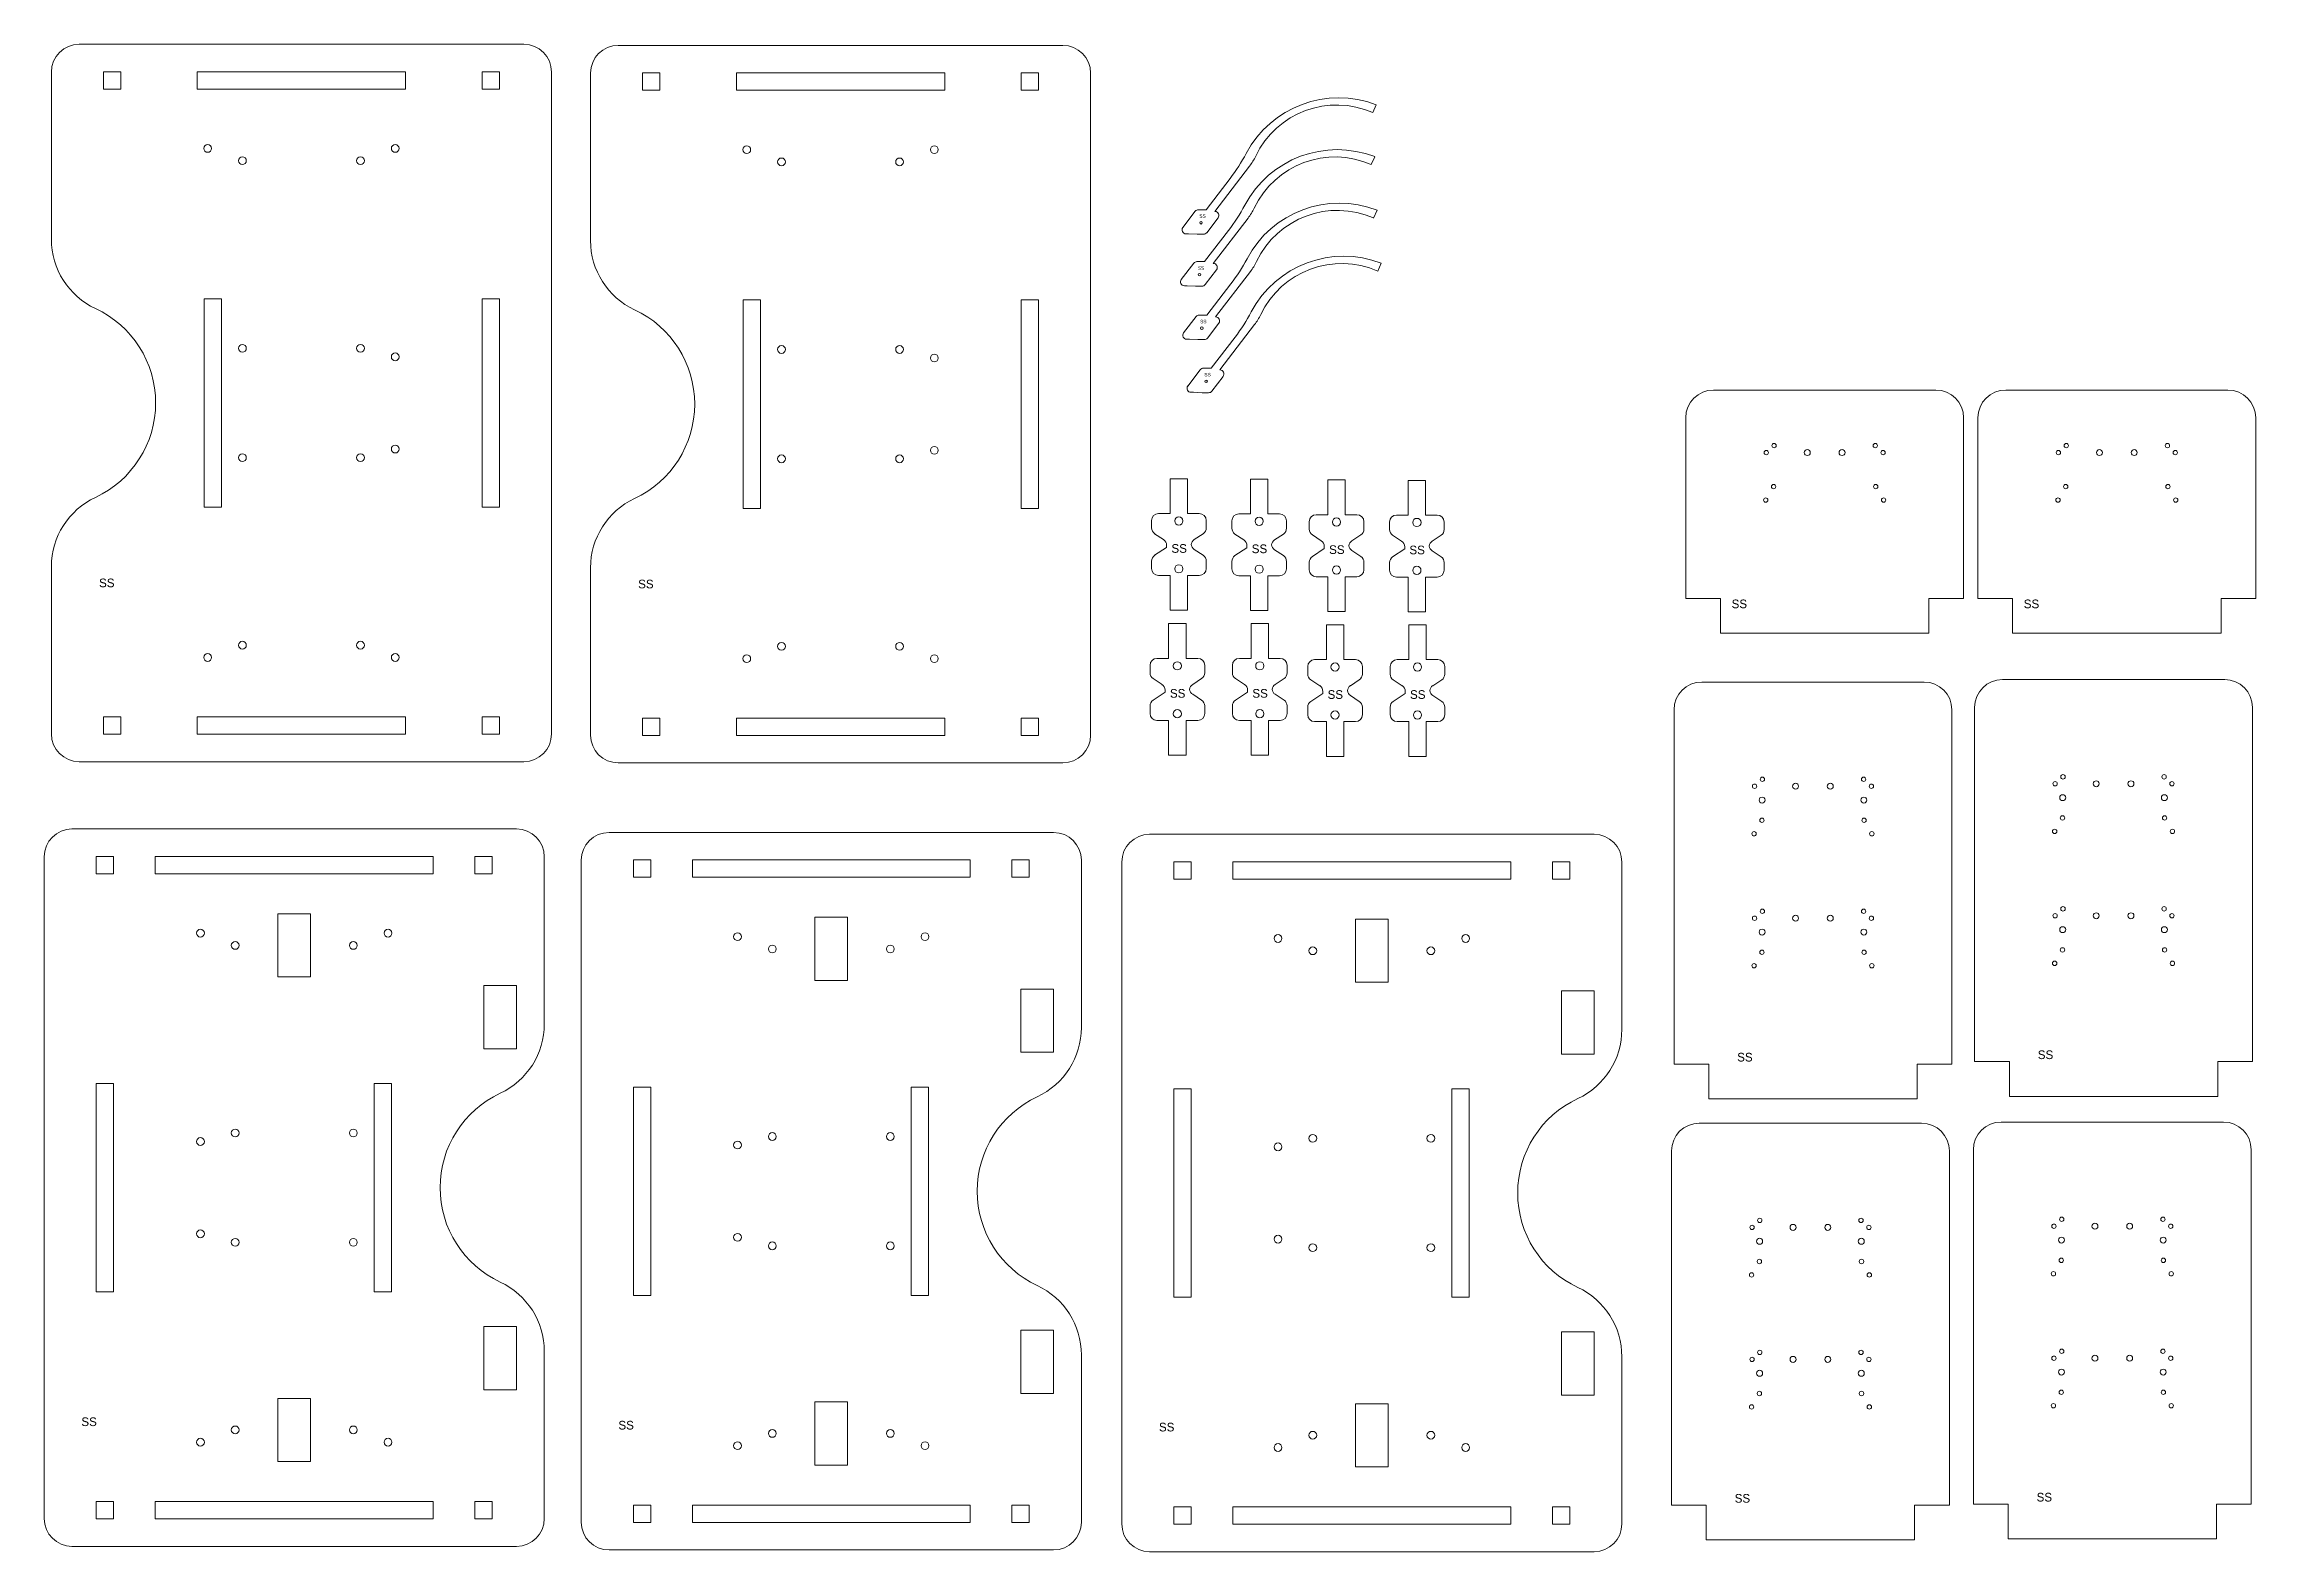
# Model space of a CAD drawing. Header units: inches. Extents: x -7.7 to 24.1, y 0 to 21.7.
import ezdxf

# ---------------------------------------------------------------- set-up
doc = ezdxf.new("R2010")
doc.units = ezdxf.units.IN
doc.header["$MEASUREMENT"] = 0

msp = doc.modelspace()

# ---------------------------------------------------------------- linework, layer by layer
at = {"color": 1, "linetype": 'Continuous', "lineweight": 5}
for p, q in [((-7.228, 21.675), (-0.828, 21.675)), ((0.533, 21.658), (6.933, 21.658)), ((-7.628, 18.867), (-7.628, 21.275)), ((-6.878, 21.28), (-6.628, 21.28)), ((-6.878, 21.03), (-6.878, 21.28)), ((-6.628, 21.03), (-6.878, 21.03)), ((-6.628, 21.28), (-6.628, 21.03)), ((-5.528, 21.28), (-2.528, 21.28)), ((-5.528, 21.03), (-5.528, 21.28)), ((-2.528, 21.03), (-5.528, 21.03)), ((-2.528, 21.28), (-2.528, 21.03)), ((-1.428, 21.28), (-1.178, 21.28)), ((-1.428, 21.03), (-1.428, 21.28)), ((-1.178, 21.03), (-1.428, 21.03)), ((-1.178, 21.28), (-1.178, 21.03)), ((-0.428, 21.275), (-0.428, 11.747)), ((0.133, 18.85), (0.133, 21.258)), ((0.883, 21.263), (1.133, 21.263)), ((0.883, 21.013), (0.883, 21.263)), ((1.133, 21.263), (1.133, 21.013)), ((2.233, 21.263), (5.233, 21.263)), ((2.233, 21.013), (2.233, 21.263)), ((5.233, 21.263), (5.233, 21.013)), ((6.333, 21.263), (6.583, 21.263)), ((6.333, 21.013), (6.333, 21.263)), ((6.583, 21.263), (6.583, 21.013)), ((7.333, 21.258), (7.333, 11.73)), ((1.133, 21.013), (0.883, 21.013)), ((5.233, 21.013), (2.233, 21.013)), ((6.583, 21.013), (6.333, 21.013)), ((11.397, 20.691), (11.446, 20.804)), ((9.341, 19.742), (8.997, 19.293)), ((9.121, 19.267), (9.622, 19.921)), ((11.375, 19.943), (11.424, 20.056)), ((8.841, 19.271), (8.661, 19.037)), ((8.997, 19.293), (8.886, 19.293)), ((9.005, 18.962), (9.168, 19.176)), ((9.098, 18.52), (9.6, 19.173)), ((9.123, 19.267), (9.121, 19.267)), ((11.408, 19.173), (11.457, 19.287)), ((8.706, 18.945), (8.744, 18.945)), ((8.744, 18.945), (8.866, 18.94)), ((8.866, 18.94), (8.959, 18.94)), ((9.319, 18.994), (8.975, 18.546)), ((8.818, 18.524), (8.639, 18.289)), ((8.975, 18.546), (8.864, 18.546)), ((9.101, 18.52), (9.098, 18.52)), ((11.469, 18.409), (11.518, 18.522)), ((8.684, 18.198), (8.722, 18.198)), ((8.722, 18.198), (8.844, 18.192)), ((8.844, 18.192), (8.937, 18.192)), ((8.982, 18.215), (9.146, 18.428)), ((9.352, 18.224), (9.008, 17.776)), ((9.132, 17.75), (9.633, 18.403)), ((-5.428, 18.011), (-5.178, 18.011)), ((-5.428, 15.011), (-5.428, 18.011)), ((-5.178, 18.011), (-5.178, 15.011)), ((-1.428, 18.011), (-1.178, 18.011)), ((-1.428, 15.011), (-1.428, 18.011)), ((-1.178, 18.011), (-1.178, 15.011)), ((2.333, 17.994), (2.583, 17.994)), ((2.333, 14.994), (2.333, 17.994)), ((2.583, 17.994), (2.583, 14.994)), ((6.333, 17.994), (6.583, 17.994)), ((6.333, 14.994), (6.333, 17.994)), ((6.583, 17.994), (6.583, 14.994)), ((8.852, 17.754), (8.672, 17.519)), ((9.008, 17.776), (8.897, 17.776)), ((9.016, 17.445), (9.179, 17.658)), ((9.134, 17.75), (9.132, 17.75)), ((9.193, 16.986), (9.694, 17.639)), ((8.717, 17.428), (8.755, 17.428)), ((8.755, 17.428), (8.877, 17.423)), ((8.877, 17.423), (8.971, 17.423)), ((9.413, 17.46), (9.069, 17.012)), ((8.913, 16.99), (8.733, 16.755)), ((9.069, 17.012), (8.958, 17.012)), ((9.077, 16.681), (9.241, 16.894)), ((9.195, 16.986), (9.193, 16.986)), ((8.779, 16.664), (8.816, 16.664)), ((8.816, 16.664), (8.938, 16.658)), ((8.938, 16.658), (9.032, 16.658)), ((19.502, 16.697), (16.302, 16.697)), ((23.708, 16.697), (20.508, 16.697)), ((15.902, 16.297), (15.902, 13.697)), ((19.902, 13.697), (19.902, 16.297)), ((20.108, 16.297), (20.108, 13.697)), ((24.108, 13.697), (24.108, 16.297)), ((8.479, 15.42), (8.479, 14.92)), ((8.729, 15.42), (8.479, 15.42)), ((8.729, 14.92), (8.729, 15.42)), ((9.635, 15.415), (9.635, 14.915)), ((9.885, 15.415), (9.635, 15.415)), ((9.885, 14.915), (9.885, 15.415)), ((10.749, 15.402), (10.749, 14.902)), ((10.999, 15.402), (10.749, 15.402)), ((10.999, 14.902), (10.999, 15.402)), ((11.906, 15.397), (11.906, 14.897)), ((12.156, 15.397), (11.906, 15.397)), ((12.156, 14.897), (12.156, 15.397)), ((-5.178, 15.011), (-5.428, 15.011)), ((-1.178, 15.011), (-1.428, 15.011)), ((2.583, 14.994), (2.333, 14.994)), ((6.583, 14.994), (6.333, 14.994)), ((8.211, 14.82), (8.211, 14.712)), ((8.479, 14.92), (8.311, 14.92)), ((8.898, 14.92), (8.729, 14.92)), ((8.998, 14.712), (8.998, 14.82)), ((9.367, 14.815), (9.367, 14.707)), ((9.635, 14.915), (9.467, 14.915)), ((10.054, 14.915), (9.885, 14.915)), ((10.154, 14.707), (10.154, 14.815)), ((10.481, 14.802), (10.481, 14.695)), ((10.749, 14.902), (10.581, 14.902)), ((11.168, 14.902), (10.999, 14.902)), ((11.268, 14.695), (11.268, 14.802)), ((11.637, 14.797), (11.637, 14.69)), ((11.906, 14.897), (11.737, 14.897)), ((12.324, 14.897), (12.156, 14.897)), ((12.424, 14.69), (12.424, 14.797)), ((8.255, 14.629), (8.383, 14.544)), ((8.428, 14.432), (8.255, 14.318)), ((8.428, 14.461), (8.428, 14.432)), ((8.825, 14.544), (8.953, 14.629)), ((8.953, 14.318), (8.825, 14.403)), ((9.412, 14.624), (9.54, 14.539)), ((9.584, 14.427), (9.412, 14.313)), ((9.584, 14.456), (9.584, 14.427)), ((9.981, 14.539), (10.109, 14.624)), ((10.109, 14.313), (9.981, 14.398)), ((10.526, 14.612), (10.654, 14.527)), ((10.698, 14.415), (10.526, 14.301)), ((10.698, 14.444), (10.698, 14.415)), ((11.095, 14.527), (11.223, 14.612)), ((11.223, 14.301), (11.095, 14.385)), ((11.682, 14.607), (11.81, 14.522)), ((11.855, 14.41), (11.682, 14.296)), ((11.855, 14.439), (11.855, 14.41)), ((12.252, 14.522), (12.38, 14.607)), ((12.38, 14.296), (12.252, 14.38)), ((-7.628, 11.747), (-7.628, 14.155)), ((0.133, 11.73), (0.133, 14.138)), ((8.211, 14.235), (8.211, 14.127)), ((8.311, 14.027), (8.479, 14.027)), ((8.479, 14.027), (8.479, 13.527)), ((8.729, 14.027), (8.898, 14.027)), ((8.729, 13.527), (8.729, 14.027)), ((8.998, 14.127), (8.998, 14.235)), ((9.367, 14.23), (9.367, 14.122)), ((9.467, 14.022), (9.635, 14.022)), ((9.635, 14.022), (9.635, 13.522)), ((9.885, 14.022), (10.054, 14.022)), ((9.885, 13.522), (9.885, 14.022)), ((10.154, 14.122), (10.154, 14.23)), ((10.481, 14.217), (10.481, 14.11)), ((10.581, 14.01), (10.749, 14.01)), ((10.749, 14.01), (10.749, 13.51)), ((10.999, 14.01), (11.168, 14.01)), ((10.999, 13.51), (10.999, 14.01)), ((11.268, 14.11), (11.268, 14.217)), ((11.637, 14.212), (11.637, 14.105)), ((12.424, 14.105), (12.424, 14.212)), ((11.737, 14.005), (11.906, 14.005)), ((11.906, 14.005), (11.906, 13.505)), ((12.156, 14.005), (12.324, 14.005)), ((12.156, 13.505), (12.156, 14.005)), ((15.902, 13.697), (16.402, 13.697)), ((16.402, 13.697), (16.402, 13.197)), ((19.402, 13.697), (19.902, 13.697)), ((19.402, 13.197), (19.402, 13.697)), ((20.108, 13.697), (20.608, 13.697)), ((20.608, 13.697), (20.608, 13.197)), ((23.608, 13.697), (24.108, 13.697)), ((23.608, 13.197), (23.608, 13.697)), ((8.479, 13.527), (8.729, 13.527)), ((9.635, 13.522), (9.885, 13.522)), ((10.749, 13.51), (10.999, 13.51)), ((11.906, 13.505), (12.156, 13.505)), ((8.457, 13.334), (8.457, 12.834)), ((8.707, 13.334), (8.457, 13.334)), ((8.707, 12.834), (8.707, 13.334)), ((9.644, 13.334), (9.644, 12.834)), ((9.894, 13.334), (9.644, 13.334)), ((9.894, 12.834), (9.894, 13.334)), ((10.728, 13.316), (10.728, 12.816)), ((10.978, 13.316), (10.728, 13.316)), ((10.978, 12.816), (10.978, 13.316)), ((11.914, 13.316), (11.914, 12.816)), ((12.164, 13.316), (11.914, 13.316)), ((12.164, 12.816), (12.164, 13.316)), ((16.402, 13.197), (19.402, 13.197)), ((20.608, 13.197), (23.608, 13.197)), ((8.457, 12.834), (8.289, 12.834)), ((8.876, 12.834), (8.707, 12.834)), ((9.644, 12.834), (9.475, 12.834)), ((10.063, 12.834), (9.894, 12.834)), ((10.728, 12.816), (10.559, 12.816)), ((11.146, 12.816), (10.978, 12.816)), ((11.914, 12.816), (11.746, 12.816)), ((12.333, 12.816), (12.164, 12.816)), ((8.189, 12.734), (8.189, 12.626)), ((8.233, 12.543), (8.362, 12.458)), ((8.803, 12.458), (8.931, 12.543)), ((8.976, 12.626), (8.976, 12.734)), ((9.375, 12.734), (9.375, 12.626)), ((9.42, 12.543), (9.548, 12.458)), ((9.99, 12.458), (10.118, 12.543)), ((10.163, 12.626), (10.163, 12.734)), ((10.459, 12.716), (10.459, 12.609)), ((10.504, 12.526), (10.632, 12.441)), ((11.073, 12.441), (11.201, 12.526)), ((11.246, 12.609), (11.246, 12.716)), ((11.646, 12.716), (11.646, 12.609)), ((11.69, 12.526), (11.818, 12.441)), ((12.26, 12.441), (12.388, 12.526)), ((12.433, 12.609), (12.433, 12.716)), ((16.133, 12.494), (19.333, 12.494)), ((20.461, 12.529), (23.661, 12.529)), ((8.189, 12.149), (8.189, 12.041)), ((8.406, 12.346), (8.233, 12.232)), ((8.406, 12.375), (8.406, 12.346)), ((8.931, 12.232), (8.803, 12.317)), ((8.976, 12.041), (8.976, 12.149)), ((9.375, 12.149), (9.375, 12.041)), ((9.593, 12.346), (9.42, 12.232)), ((9.593, 12.375), (9.593, 12.346)), ((10.118, 12.232), (9.99, 12.317)), ((10.163, 12.041), (10.163, 12.149)), ((10.459, 12.131), (10.459, 12.024)), ((10.677, 12.329), (10.504, 12.215)), ((10.677, 12.358), (10.677, 12.329)), ((11.201, 12.215), (11.073, 12.299)), ((11.246, 12.024), (11.246, 12.131)), ((11.646, 12.131), (11.646, 12.024)), ((11.863, 12.329), (11.69, 12.215)), ((11.863, 12.358), (11.863, 12.329)), ((12.388, 12.215), (12.26, 12.299)), ((12.433, 12.024), (12.433, 12.131)), ((20.061, 7.029), (20.061, 12.129)), ((24.061, 12.129), (24.061, 7.029)), ((-6.878, 11.992), (-6.628, 11.992)), ((-6.878, 11.742), (-6.878, 11.992)), ((-6.628, 11.992), (-6.628, 11.742)), ((-5.528, 11.992), (-2.528, 11.992)), ((-5.528, 11.742), (-5.528, 11.992)), ((-2.528, 11.992), (-2.528, 11.742)), ((-1.428, 11.992), (-1.178, 11.992)), ((-1.428, 11.742), (-1.428, 11.992)), ((-1.178, 11.992), (-1.178, 11.742)), ((0.883, 11.975), (1.133, 11.975)), ((0.883, 11.725), (0.883, 11.975)), ((1.133, 11.975), (1.133, 11.725)), ((2.233, 11.975), (5.233, 11.975)), ((2.233, 11.725), (2.233, 11.975)), ((5.233, 11.975), (5.233, 11.725)), ((6.333, 11.975), (6.583, 11.975)), ((6.333, 11.725), (6.333, 11.975)), ((6.583, 11.975), (6.583, 11.725)), ((8.289, 11.941), (8.457, 11.941)), ((8.457, 11.941), (8.457, 11.441)), ((8.707, 11.941), (8.876, 11.941)), ((8.707, 11.441), (8.707, 11.941)), ((9.475, 11.941), (9.644, 11.941)), ((9.644, 11.941), (9.644, 11.441)), ((9.894, 11.941), (10.063, 11.941)), ((9.894, 11.441), (9.894, 11.941)), ((10.559, 11.924), (10.728, 11.924)), ((10.728, 11.924), (10.728, 11.424)), ((10.978, 11.924), (11.146, 11.924)), ((10.978, 11.424), (10.978, 11.924)), ((11.746, 11.924), (11.914, 11.924)), ((11.914, 11.924), (11.914, 11.424)), ((12.164, 11.924), (12.333, 11.924)), ((12.164, 11.424), (12.164, 11.924)), ((15.733, 6.994), (15.733, 12.094)), ((19.733, 12.094), (19.733, 6.994)), ((-6.628, 11.742), (-6.878, 11.742)), ((-2.528, 11.742), (-5.528, 11.742)), ((-1.178, 11.742), (-1.428, 11.742)), ((1.133, 11.725), (0.883, 11.725)), ((5.233, 11.725), (2.233, 11.725)), ((6.583, 11.725), (6.333, 11.725)), ((-0.828, 11.347), (-7.228, 11.347)), ((6.933, 11.33), (0.533, 11.33)), ((8.457, 11.441), (8.707, 11.441)), ((9.644, 11.441), (9.894, 11.441)), ((10.728, 11.424), (10.978, 11.424)), ((11.914, 11.424), (12.164, 11.424)), ((-0.932, 10.379), (-7.332, 10.379)), ((6.8, 10.328), (0.4, 10.328)), ((14.582, 10.302), (8.182, 10.302)), ((-7.732, 9.979), (-7.732, 0.451)), ((-6.732, 9.984), (-6.982, 9.984)), ((-6.982, 9.984), (-6.982, 9.734)), ((-6.732, 9.734), (-6.732, 9.984)), ((-2.132, 9.984), (-6.132, 9.984)), ((-6.132, 9.984), (-6.132, 9.734)), ((-2.132, 9.734), (-2.132, 9.984)), ((-1.282, 9.984), (-1.532, 9.984)), ((-1.532, 9.984), (-1.532, 9.734)), ((-1.282, 9.734), (-1.282, 9.984)), ((-0.532, 7.571), (-0.532, 9.979)), ((0, 9.928), (0, 0.4)), ((1, 9.933), (0.75, 9.933)), ((0.75, 9.933), (0.75, 9.683)), ((1, 9.683), (1, 9.933)), ((5.6, 9.933), (1.6, 9.933)), ((1.6, 9.933), (1.6, 9.683)), ((5.6, 9.683), (5.6, 9.933)), ((6.45, 9.933), (6.2, 9.933)), ((6.2, 9.933), (6.2, 9.683)), ((6.45, 9.683), (6.45, 9.933)), ((7.2, 7.52), (7.2, 9.928)), ((7.782, 9.902), (7.782, 0.374)), ((8.782, 9.907), (8.532, 9.907)), ((8.532, 9.907), (8.532, 9.657)), ((8.782, 9.657), (8.782, 9.907)), ((13.382, 9.907), (9.382, 9.907)), ((9.382, 9.907), (9.382, 9.657)), ((13.382, 9.657), (13.382, 9.907)), ((14.232, 9.907), (13.982, 9.907)), ((13.982, 9.907), (13.982, 9.657)), ((14.232, 9.657), (14.232, 9.907)), ((14.982, 7.494), (14.982, 9.902)), ((-6.982, 9.734), (-6.732, 9.734)), ((-6.132, 9.734), (-2.132, 9.734)), ((-1.532, 9.734), (-1.282, 9.734)), ((0.75, 9.683), (1, 9.683)), ((1.6, 9.683), (5.6, 9.683)), ((6.2, 9.683), (6.45, 9.683)), ((8.532, 9.657), (8.782, 9.657)), ((9.382, 9.657), (13.382, 9.657)), ((13.982, 9.657), (14.232, 9.657)), ((-3.897, 9.158), (-4.367, 9.158)), ((-4.367, 9.158), (-4.367, 8.248)), ((-3.897, 8.248), (-3.897, 9.158)), ((3.835, 9.107), (3.365, 9.107)), ((3.365, 9.107), (3.365, 8.197)), ((3.835, 8.197), (3.835, 9.107)), ((11.617, 9.081), (11.147, 9.081)), ((11.147, 9.081), (11.147, 8.171)), ((11.617, 8.171), (11.617, 9.081)), ((-4.367, 8.248), (-3.897, 8.248)), ((-1.402, 8.125), (-1.402, 7.215)), ((-0.932, 8.125), (-1.402, 8.125)), ((-0.932, 7.215), (-0.932, 8.125)), ((3.365, 8.197), (3.835, 8.197)), ((6.33, 8.074), (6.33, 7.164)), ((6.8, 8.074), (6.33, 8.074)), ((6.8, 7.164), (6.8, 8.074)), ((11.147, 8.171), (11.617, 8.171)), ((14.112, 8.048), (14.112, 7.138)), ((14.582, 8.048), (14.112, 8.048)), ((14.582, 7.138), (14.582, 8.048)), ((-1.402, 7.215), (-0.932, 7.215)), ((6.33, 7.164), (6.8, 7.164)), ((14.112, 7.138), (14.582, 7.138)), ((20.561, 7.029), (20.061, 7.029)), ((20.561, 6.529), (20.561, 7.029)), ((24.061, 7.029), (23.561, 7.029)), ((23.561, 7.029), (23.561, 6.529)), ((-6.982, 6.715), (-6.982, 3.715)), ((-6.732, 6.715), (-6.982, 6.715)), ((-6.732, 3.715), (-6.732, 6.715)), ((-2.982, 6.715), (-2.982, 3.715)), ((-2.732, 6.715), (-2.982, 6.715)), ((-2.732, 3.715), (-2.732, 6.715)), ((16.233, 6.994), (15.733, 6.994)), ((16.233, 6.494), (16.233, 6.994)), ((19.733, 6.994), (19.233, 6.994)), ((19.233, 6.994), (19.233, 6.494)), ((0.75, 6.664), (0.75, 3.664)), ((1, 6.664), (0.75, 6.664)), ((1, 3.664), (1, 6.664)), ((4.75, 6.664), (4.75, 3.664)), ((5, 6.664), (4.75, 6.664)), ((5, 3.664), (5, 6.664)), ((8.532, 6.638), (8.532, 3.638)), ((8.782, 6.638), (8.532, 6.638)), ((8.782, 3.638), (8.782, 6.638)), ((12.532, 6.638), (12.532, 3.638)), ((12.782, 6.638), (12.532, 6.638)), ((12.782, 3.638), (12.782, 6.638)), ((19.233, 6.494), (16.233, 6.494)), ((23.561, 6.529), (20.561, 6.529)), ((16.097, 6.143), (19.297, 6.143)), ((20.443, 6.16), (23.643, 6.16)), ((15.697, 0.643), (15.697, 5.743)), ((19.697, 5.743), (19.697, 0.643)), ((20.043, 0.66), (20.043, 5.76)), ((24.043, 5.76), (24.043, 0.66)), ((-6.982, 3.715), (-6.732, 3.715)), ((-2.982, 3.715), (-2.732, 3.715)), ((0.75, 3.664), (1, 3.664)), ((4.75, 3.664), (5, 3.664)), ((8.532, 3.638), (8.782, 3.638)), ((12.532, 3.638), (12.782, 3.638)), ((-1.402, 3.215), (-1.402, 2.305)), ((-0.932, 3.215), (-1.402, 3.215)), ((-0.932, 2.305), (-0.932, 3.215)), ((6.33, 3.164), (6.33, 2.254)), ((6.8, 3.164), (6.33, 3.164)), ((6.8, 2.254), (6.8, 3.164)), ((14.112, 3.138), (14.112, 2.228)), ((14.582, 3.138), (14.112, 3.138)), ((14.582, 2.228), (14.582, 3.138)), ((-0.532, 0.451), (-0.532, 2.859)), ((7.2, 0.4), (7.2, 2.808)), ((14.982, 0.374), (14.982, 2.782)), ((-1.402, 2.305), (-0.932, 2.305)), ((6.33, 2.254), (6.8, 2.254)), ((-4.367, 2.182), (-4.367, 1.272)), ((-3.897, 2.182), (-4.367, 2.182)), ((-3.897, 1.272), (-3.897, 2.182)), ((3.365, 2.131), (3.365, 1.221)), ((3.835, 2.131), (3.365, 2.131)), ((3.835, 1.221), (3.835, 2.131)), ((11.147, 2.105), (11.147, 1.195)), ((11.617, 2.105), (11.147, 2.105)), ((11.617, 1.195), (11.617, 2.105)), ((14.112, 2.228), (14.582, 2.228)), ((-4.367, 1.272), (-3.897, 1.272)), ((3.365, 1.221), (3.835, 1.221)), ((11.147, 1.195), (11.617, 1.195)), ((-6.732, 0.696), (-6.982, 0.696)), ((-6.982, 0.696), (-6.982, 0.446)), ((-6.732, 0.446), (-6.732, 0.696)), ((-2.132, 0.696), (-6.132, 0.696)), ((-6.132, 0.696), (-6.132, 0.446)), ((-2.132, 0.446), (-2.132, 0.696)), ((-1.532, 0.696), (-1.532, 0.446)), ((-1.282, 0.696), (-1.532, 0.696)), ((-1.282, 0.446), (-1.282, 0.696)), ((1, 0.645), (0.75, 0.645)), ((0.75, 0.645), (0.75, 0.395)), ((1, 0.395), (1, 0.645)), ((5.6, 0.645), (1.6, 0.645)), ((1.6, 0.645), (1.6, 0.395)), ((5.6, 0.395), (5.6, 0.645)), ((6.2, 0.645), (6.2, 0.395)), ((6.45, 0.645), (6.2, 0.645)), ((6.45, 0.395), (6.45, 0.645)), ((16.197, 0.643), (15.697, 0.643)), ((16.197, 0.143), (16.197, 0.643)), ((19.697, 0.643), (19.197, 0.643)), ((19.197, 0.643), (19.197, 0.143)), ((20.543, 0.66), (20.043, 0.66)), ((20.543, 0.16), (20.543, 0.66)), ((24.043, 0.66), (23.543, 0.66)), ((23.543, 0.66), (23.543, 0.16)), ((-6.982, 0.446), (-6.732, 0.446)), ((-6.132, 0.446), (-2.132, 0.446)), ((-1.532, 0.446), (-1.282, 0.446)), ((0.75, 0.395), (1, 0.395)), ((1.6, 0.395), (5.6, 0.395)), ((6.2, 0.395), (6.45, 0.395)), ((8.782, 0.619), (8.532, 0.619)), ((8.532, 0.619), (8.532, 0.369)), ((8.532, 0.369), (8.782, 0.369)), ((8.782, 0.369), (8.782, 0.619)), ((13.382, 0.619), (9.382, 0.619)), ((9.382, 0.619), (9.382, 0.369)), ((9.382, 0.369), (13.382, 0.369)), ((13.382, 0.369), (13.382, 0.619)), ((13.982, 0.619), (13.982, 0.369)), ((14.232, 0.619), (13.982, 0.619)), ((13.982, 0.369), (14.232, 0.369)), ((14.232, 0.369), (14.232, 0.619)), ((-7.332, 0.051), (-0.932, 0.051)), ((0.4, 0), (6.8, 0)), ((19.197, 0.143), (16.197, 0.143)), ((23.543, 0.16), (20.543, 0.16)), ((8.182, -0.026), (14.582, -0.026))]:
    msp.add_line(p, q, dxfattribs=at)
for centre, radius in [((-5.378, 20.175), 0.056), ((-2.678, 20.175), 0.056), ((2.383, 20.158), 0.056), ((5.083, 20.158), 0.056), ((-4.878, 19.998), 0.056), ((-3.178, 19.998), 0.056), ((2.883, 19.981), 0.056), ((4.583, 19.981), 0.056), ((8.923, 19.105), 0.018), ((8.901, 18.357), 0.018), ((8.934, 17.587), 0.018), ((-4.878, 17.298), 0.056), ((-3.178, 17.298), 0.056), ((-2.678, 17.175), 0.056), ((2.883, 17.281), 0.056), ((4.583, 17.281), 0.056), ((5.083, 17.158), 0.056), ((8.996, 16.823), 0.018), ((17.173, 15.897), 0.0315), ((18.63, 15.897), 0.0315), ((21.38, 15.897), 0.0315), ((22.837, 15.897), 0.0315), ((-4.878, 15.724), 0.056), ((-3.178, 15.724), 0.056), ((-2.678, 15.847), 0.056), ((2.883, 15.707), 0.056), ((4.583, 15.707), 0.056), ((5.083, 15.83), 0.056), ((17.061, 15.797), 0.0315), ((17.652, 15.797), 0.043), ((18.152, 15.797), 0.043), ((18.743, 15.797), 0.0315), ((21.267, 15.797), 0.0315), ((21.858, 15.797), 0.043), ((22.358, 15.797), 0.043), ((22.949, 15.797), 0.0315), ((17.166, 15.307), 0.0315), ((18.637, 15.307), 0.0315), ((21.373, 15.307), 0.0315), ((22.844, 15.307), 0.0315), ((17.054, 15.113), 0.0315), ((18.75, 15.113), 0.0315), ((21.261, 15.113), 0.0315), ((22.956, 15.113), 0.0315), ((8.604, 14.813), 0.0591), ((9.76, 14.808), 0.0591), ((10.874, 14.796), 0.0591), ((12.031, 14.791), 0.0591), ((8.604, 14.123), 0.059), ((9.76, 14.118), 0.059), ((10.874, 14.106), 0.059), ((12.031, 14.101), 0.059), ((-4.878, 13.024), 0.056), ((-3.178, 13.024), 0.056), ((2.883, 13.007), 0.056), ((4.583, 13.007), 0.056), ((-5.378, 12.847), 0.056), ((-2.678, 12.847), 0.056), ((2.383, 12.83), 0.056), ((5.083, 12.83), 0.056), ((8.582, 12.727), 0.0591), ((9.769, 12.727), 0.0591), ((10.853, 12.71), 0.0591), ((12.039, 12.71), 0.0591), ((8.582, 12.037), 0.059), ((9.769, 12.037), 0.059), ((10.853, 12.02), 0.059), ((12.039, 12.02), 0.059), ((21.333, 11.129), 0.0315), ((22.789, 11.129), 0.0315), ((16.892, 10.994), 0.0315), ((17.001, 10.794), 0.043), ((17.005, 11.094), 0.0315), ((17.483, 10.994), 0.043), ((17.983, 10.994), 0.043), ((18.466, 10.794), 0.043), ((18.462, 11.094), 0.0315), ((18.574, 10.994), 0.0315), ((21.22, 11.029), 0.0315), ((21.329, 10.829), 0.043), ((21.811, 11.029), 0.043), ((22.311, 11.029), 0.043), ((22.793, 10.829), 0.043), ((22.902, 11.029), 0.0315), ((16.998, 10.503), 0.0315), ((18.469, 10.503), 0.0315), ((21.326, 10.538), 0.0315), ((22.796, 10.538), 0.0315), ((16.885, 10.309), 0.0315), ((18.581, 10.309), 0.0315), ((21.213, 10.344), 0.0315), ((22.909, 10.344), 0.0315), ((21.333, 9.229), 0.0315), ((22.789, 9.229), 0.0315), ((-5.482, 8.879), 0.056), ((-2.782, 8.879), 0.056), ((16.892, 9.094), 0.0315), ((17.001, 8.894), 0.043), ((17.005, 9.194), 0.0315), ((17.483, 9.094), 0.043), ((17.983, 9.094), 0.043), ((18.466, 8.894), 0.043), ((18.462, 9.194), 0.0315), ((18.574, 9.094), 0.0315), ((21.22, 9.129), 0.0315), ((21.329, 8.929), 0.043), ((21.811, 9.129), 0.043), ((22.311, 9.129), 0.043), ((22.793, 8.929), 0.043), ((22.902, 9.129), 0.0315), ((-4.982, 8.702), 0.056), ((-3.282, 8.702), 0.056), ((2.25, 8.828), 0.056), ((2.75, 8.651), 0.056), ((4.45, 8.651), 0.056), ((4.95, 8.828), 0.056), ((10.032, 8.802), 0.056), ((10.532, 8.625), 0.056), ((12.232, 8.625), 0.056), ((12.732, 8.802), 0.056), ((16.998, 8.603), 0.0315), ((18.469, 8.603), 0.0315), ((21.326, 8.638), 0.0315), ((22.796, 8.638), 0.0315), ((16.885, 8.409), 0.0315), ((18.581, 8.409), 0.0315), ((21.213, 8.444), 0.0315), ((22.909, 8.444), 0.0315), ((-4.982, 6.002), 0.056), ((-3.282, 6.002), 0.056), ((-5.482, 5.879), 0.056), ((2.25, 5.828), 0.056), ((2.75, 5.951), 0.056), ((4.45, 5.951), 0.056), ((10.032, 5.802), 0.056), ((10.532, 5.925), 0.056), ((12.232, 5.925), 0.056), ((21.315, 4.76), 0.0315), ((22.772, 4.76), 0.0315), ((-5.482, 4.551), 0.056), ((-4.982, 4.428), 0.056), ((-3.282, 4.428), 0.056), ((2.25, 4.5), 0.056), ((10.032, 4.474), 0.056), ((16.856, 4.643), 0.0315), ((16.965, 4.443), 0.043), ((16.968, 4.743), 0.0315), ((17.447, 4.643), 0.043), ((17.947, 4.643), 0.043), ((18.429, 4.443), 0.043), ((18.425, 4.743), 0.0315), ((18.538, 4.643), 0.0315), ((21.202, 4.66), 0.0315), ((21.311, 4.46), 0.043), ((21.793, 4.66), 0.043), ((22.293, 4.66), 0.043), ((22.776, 4.46), 0.043), ((22.884, 4.66), 0.0315), ((2.75, 4.377), 0.056), ((4.45, 4.377), 0.056), ((10.532, 4.351), 0.056), ((12.232, 4.351), 0.056), ((16.962, 4.152), 0.0315), ((18.432, 4.152), 0.0315), ((21.308, 4.169), 0.0315), ((22.779, 4.169), 0.0315), ((16.849, 3.958), 0.0315), ((18.545, 3.958), 0.0315), ((21.196, 3.975), 0.0315), ((22.891, 3.975), 0.0315), ((16.968, 2.843), 0.0315), ((18.425, 2.843), 0.0315), ((21.315, 2.86), 0.0315), ((22.772, 2.86), 0.0315), ((16.856, 2.743), 0.0315), ((16.965, 2.543), 0.043), ((17.447, 2.743), 0.043), ((17.947, 2.743), 0.043), ((18.429, 2.543), 0.043), ((18.538, 2.743), 0.0315), ((21.202, 2.76), 0.0315), ((21.311, 2.56), 0.043), ((21.793, 2.76), 0.043), ((22.293, 2.76), 0.043), ((22.776, 2.56), 0.043), ((22.884, 2.76), 0.0315), ((16.962, 2.252), 0.0315), ((18.432, 2.252), 0.0315), ((21.308, 2.269), 0.0315), ((22.779, 2.269), 0.0315), ((16.849, 2.058), 0.0315), ((18.545, 2.058), 0.0315), ((21.196, 2.075), 0.0315), ((22.891, 2.075), 0.0315), ((-5.482, 1.551), 0.056), ((-4.982, 1.728), 0.056), ((-3.282, 1.728), 0.056), ((-2.782, 1.551), 0.056), ((2.75, 1.677), 0.056), ((4.45, 1.677), 0.056), ((10.532, 1.651), 0.056), ((12.232, 1.651), 0.056), ((2.25, 1.5), 0.056), ((4.95, 1.5), 0.056), ((10.032, 1.474), 0.056), ((12.732, 1.474), 0.056)]:
    msp.add_circle(centre, radius, dxfattribs=at)
for centre, radius, start, end in [((-7.228, 21.275), 0.4, 90, 180), ((-0.828, 21.275), 0.4, 0, 90), ((0.533, 21.258), 0.4, 90, 180), ((6.933, 21.258), 0.4, 0, 90), ((10.905, 19.397), 1.507, 68.9743, 152.028), ((10.877, 19.507), 1.293, 66.2906, 154.4765), ((7.284, 21.32), 2.593, 322.4923, 332.028), ((10.883, 18.65), 1.507, 68.9743, 152.028), ((8.982, 20.412), 0.807, 322.4923, 334.4765), ((10.855, 18.759), 1.293, 66.2906, 154.4765), ((8.886, 19.236), 0.057, 90, 142.4923), ((9.123, 19.21), 0.057, 322.4923, 90), ((7.262, 20.573), 2.593, 322.4923, 332.028), ((10.916, 17.88), 1.507, 68.9743, 152.028), ((8.96, 19.664), 0.807, 322.4923, 334.4765), ((10.888, 17.99), 1.293, 66.2906, 154.4765), ((-6.528, 18.867), 1.1, 180, 244.971), ((1.233, 18.85), 1.1, 180, 244.971), ((8.706, 19.002), 0.057, 142.4923, 270), ((8.959, 18.997), 0.057, 270, 322.4923), ((8.864, 18.489), 0.057, 90, 142.4923), ((9.101, 18.463), 0.057, 322.4923, 90), ((7.295, 19.803), 2.593, 322.4923, 332.028), ((8.993, 18.894), 0.807, 322.4923, 334.4765), ((10.978, 17.116), 1.507, 68.9743, 152.028), ((10.949, 17.225), 1.293, 66.2906, 154.4765), ((8.684, 18.255), 0.057, 142.4923, 270), ((8.937, 18.249), 0.057, 270, 322.4923), ((-7.628, 16.511), 1.5, 295.029, 64.971), ((0.133, 16.494), 1.5, 295.029, 64.971), ((8.717, 17.485), 0.057, 142.4923, 270), ((8.897, 17.719), 0.057, 90, 142.4923), ((9.134, 17.693), 0.057, 322.4923, 90), ((7.357, 19.039), 2.593, 322.4923, 332.028), ((9.054, 18.13), 0.807, 322.4923, 334.4765), ((8.971, 17.48), 0.057, 270, 322.4923), ((8.958, 16.955), 0.057, 90, 142.4923), ((9.195, 16.929), 0.057, 322.4923, 90), ((8.779, 16.721), 0.057, 142.4923, 270), ((9.032, 16.715), 0.057, 270, 322.4923), ((16.302, 16.297), 0.4, 90, 180), ((19.502, 16.297), 0.4, 0, 90), ((20.508, 16.297), 0.4, 90, 180), ((23.708, 16.297), 0.4, 0, 90), ((-6.528, 14.155), 1.1, 115.029, 180), ((1.233, 14.138), 1.1, 115.029, 180), ((8.311, 14.82), 0.1, 90, 180), ((8.311, 14.712), 0.1, 180, 236.503), ((8.898, 14.82), 0.1, 0, 90), ((8.898, 14.712), 0.1, 303.497, 0), ((9.467, 14.815), 0.1, 90, 180), ((9.467, 14.707), 0.1, 180, 236.503), ((10.054, 14.815), 0.1, 0, 90), ((10.054, 14.707), 0.1, 303.497, 0), ((10.581, 14.802), 0.1, 90, 180), ((10.581, 14.695), 0.1, 180, 236.503), ((11.168, 14.802), 0.1, 0, 90), ((11.168, 14.695), 0.1, 303.497, 0), ((11.737, 14.797), 0.1, 90, 180), ((11.737, 14.69), 0.1, 180, 236.503), ((12.324, 14.797), 0.1, 0, 90), ((12.324, 14.69), 0.1, 303.497, 0), ((8.328, 14.461), 0.1, 0, 56.503), ((8.88, 14.461), 0.1, 123.497, 172.7562), ((8.88, 14.486), 0.1, 187.2438, 236.503), ((9.484, 14.456), 0.1, 0, 56.503), ((10.037, 14.456), 0.1, 123.497, 172.7562), ((10.037, 14.481), 0.1, 187.2438, 236.503), ((10.598, 14.444), 0.1, 0, 56.503), ((11.151, 14.444), 0.1, 123.497, 172.7562), ((11.151, 14.469), 0.1, 187.2438, 236.503), ((11.755, 14.439), 0.1, 0, 56.503), ((12.307, 14.439), 0.1, 123.497, 172.7562), ((12.307, 14.464), 0.1, 187.2438, 236.503), ((8.311, 14.235), 0.1, 123.497, 180), ((8.311, 14.127), 0.1, 180, 270), ((8.898, 14.127), 0.1, 270, 0), ((8.898, 14.235), 0.1, 0, 56.503), ((9.467, 14.23), 0.1, 123.497, 180), ((9.467, 14.122), 0.1, 180, 270), ((10.054, 14.122), 0.1, 270, 0), ((10.054, 14.23), 0.1, 0, 56.503), ((10.581, 14.217), 0.1, 123.497, 180), ((10.581, 14.11), 0.1, 180, 270), ((11.168, 14.11), 0.1, 270, 0), ((11.168, 14.217), 0.1, 0, 56.503), ((11.737, 14.212), 0.1, 123.497, 180), ((11.737, 14.105), 0.1, 180, 270), ((12.324, 14.105), 0.1, 270, 0), ((12.324, 14.212), 0.1, 0, 56.503), ((8.289, 12.734), 0.1, 90, 180), ((8.876, 12.734), 0.1, 0, 90), ((9.475, 12.734), 0.1, 90, 180), ((10.063, 12.734), 0.1, 0, 90), ((10.559, 12.716), 0.1, 90, 180), ((11.146, 12.716), 0.1, 0, 90), ((11.746, 12.716), 0.1, 90, 180), ((12.333, 12.716), 0.1, 0, 90), ((8.289, 12.626), 0.1, 180, 236.503), ((8.306, 12.375), 0.1, 0, 56.503), ((8.858, 12.375), 0.1, 123.497, 172.7562), ((8.876, 12.626), 0.1, 303.497, 0), ((9.475, 12.626), 0.1, 180, 236.503), ((9.493, 12.375), 0.1, 0, 56.503), ((10.045, 12.375), 0.1, 123.497, 172.7562), ((10.063, 12.626), 0.1, 303.497, 0), ((10.559, 12.609), 0.1, 180, 236.503), ((10.577, 12.358), 0.1, 0, 56.503), ((11.129, 12.358), 0.1, 123.497, 172.7562), ((11.146, 12.609), 0.1, 303.497, 0), ((11.746, 12.609), 0.1, 180, 236.503), ((11.763, 12.358), 0.1, 0, 56.503), ((12.315, 12.358), 0.1, 123.497, 172.7562), ((12.333, 12.609), 0.1, 303.497, 0), ((16.133, 12.094), 0.4, 90, 180), ((19.333, 12.094), 0.4, 0, 90), ((20.461, 12.129), 0.4, 90, 180), ((23.661, 12.129), 0.4, 0, 90), ((8.289, 12.149), 0.1, 123.497, 180), ((8.858, 12.4), 0.1, 187.2438, 236.503), ((8.876, 12.149), 0.1, 0, 56.503), ((9.475, 12.149), 0.1, 123.497, 180), ((10.045, 12.4), 0.1, 187.2438, 236.503), ((10.063, 12.149), 0.1, 0, 56.503), ((10.559, 12.131), 0.1, 123.497, 180), ((11.129, 12.383), 0.1, 187.2438, 236.503), ((11.146, 12.131), 0.1, 0, 56.503), ((11.746, 12.131), 0.1, 123.497, 180), ((12.315, 12.383), 0.1, 187.2438, 236.503), ((12.333, 12.131), 0.1, 0, 56.503), ((8.289, 12.041), 0.1, 180, 270), ((8.876, 12.041), 0.1, 270, 0), ((9.475, 12.041), 0.1, 180, 270), ((10.063, 12.041), 0.1, 270, 0), ((10.559, 12.024), 0.1, 180, 270), ((11.146, 12.024), 0.1, 270, 0), ((11.746, 12.024), 0.1, 180, 270), ((12.333, 12.024), 0.1, 270, 0), ((-7.228, 11.747), 0.4, 180, 270), ((-0.828, 11.747), 0.4, 270, 0), ((0.533, 11.73), 0.4, 180, 270), ((6.933, 11.73), 0.4, 270, 0), ((-7.332, 9.979), 0.4, 90, 180), ((-0.932, 9.979), 0.4, 0, 90), ((0.4, 9.928), 0.4, 90, 180), ((6.8, 9.928), 0.4, 0, 90), ((8.182, 9.902), 0.4, 90, 180), ((14.582, 9.902), 0.4, 0, 90), ((-1.632, 7.571), 1.1, 295.029, 0), ((6.1, 7.52), 1.1, 295.029, 0), ((13.882, 7.494), 1.1, 295.029, 0), ((-0.532, 5.215), 1.5, 115.029, 244.971), ((7.2, 5.164), 1.5, 115.029, 244.971), ((14.982, 5.138), 1.5, 115.029, 244.971), ((16.097, 5.743), 0.4, 90, 180), ((19.297, 5.743), 0.4, 0, 90), ((20.443, 5.76), 0.4, 90, 180), ((23.643, 5.76), 0.4, 0, 90), ((-1.632, 2.859), 1.1, 0, 64.971), ((6.1, 2.808), 1.1, 0, 64.971), ((13.882, 2.782), 1.1, 0, 64.971), ((-7.332, 0.451), 0.4, 180, 270), ((-0.932, 0.451), 0.4, 270, 0), ((0.4, 0.4), 0.4, 180, 270), ((6.8, 0.4), 0.4, 270, 0), ((8.182, 0.374), 0.4, 180, 270), ((14.582, 0.374), 0.4, 270, 0)]:
    msp.add_arc(centre, radius, start, end, dxfattribs=at)

# ---------------------------------------------------------------- texts
at = {"color": 2, "lineweight": 5, "attachment_point": 1}
for insert, char_height, width in [((8.899, 19.226), 0.05, 0.19143), ((8.877, 18.478), 0.05, 0.19143), ((8.91, 17.708), 0.05, 0.19143), ((8.971, 16.944), 0.05, 0.19143), ((8.497, 14.479), 0.125, 0.23388), ((9.653, 14.474), 0.125, 0.23388), ((10.767, 14.462), 0.125, 0.23388), ((11.923, 14.457), 0.125, 0.23388), ((-6.942, 13.983), 0.125, 0.74975), ((0.819, 13.967), 0.125, 0.74975), ((16.562, 13.681), 0.125, 1.07491), ((20.768, 13.681), 0.125, 1.07491), ((8.475, 12.393), 0.125, 0.23388), ((9.662, 12.393), 0.125, 0.23388), ((10.745, 12.376), 0.125, 0.23388), ((11.932, 12.376), 0.125, 0.23388), ((16.642, 7.156), 0.125, 0.54094), ((20.97, 7.191), 0.125, 0.54094), ((-7.197, 1.908), 0.125, 0.59595), ((0.535, 1.858), 0.125, 0.59595), ((8.317, 1.831), 0.125, 0.59595), ((16.606, 0.805), 0.125, 0.54094), ((20.953, 0.822), 0.125, 0.54094)]:
    msp.add_mtext('{SS}', dxfattribs=dict(at, insert=insert, char_height=char_height, width=width))

doc.saveas('drawing.dxf')
